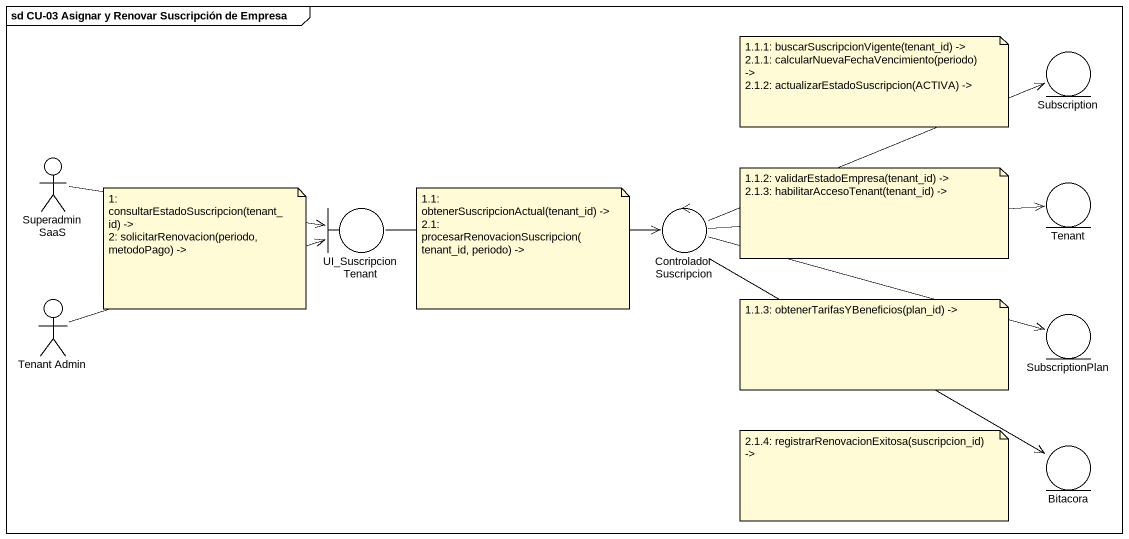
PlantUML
@startuml
mainframe sd CU-03 Asignar y Renovar Suscripción de Empresa
entity Subscription
actor "Superadmin SaaS" as Superadmin_SaaS
entity Tenant
boundary UI_SuscripcionTenant
control ControladorSuscripcion
actor "Tenant Admin" as Tenant_Admin
entity SubscriptionPlan
entity Bitacora
Superadmin_SaaS -right-> UI_SuscripcionTenant
UI_SuscripcionTenant -right-> ControladorSuscripcion
ControladorSuscripcion -right-> Subscription
ControladorSuscripcion -right-> Tenant
ControladorSuscripcion -right-> SubscriptionPlan
ControladorSuscripcion --> Bitacora
Tenant_Admin -right-> UI_SuscripcionTenant
note as N1
  1.1.1: buscarSuscripcionVigente(tenant_id) ->
  2.1.1: calcularNuevaFechaVencimiento(periodo) ->
  2.1.2: actualizarEstadoSuscripcion(ACTIVA) ->
end note
note as N2
  1: consultarEstadoSuscripcion(tenant_id) ->
  2: solicitarRenovacion(periodo, metodoPago) ->
end note
note as N3
  1.1: obtenerSuscripcionActual(tenant_id) ->
  2.1: procesarRenovacionSuscripcion(tenant_id, periodo) ->
end note
note as N4
  1.1.2: validarEstadoEmpresa(tenant_id) ->
  2.1.3: habilitarAccesoTenant(tenant_id) ->
end note
note as N5
  1.1.3: obtenerTarifasYBeneficios(plan_id) ->
end note
note as N6
  2.1.4: registrarRenovacionExitosa(suscripcion_id) ->
end note
@enduml
